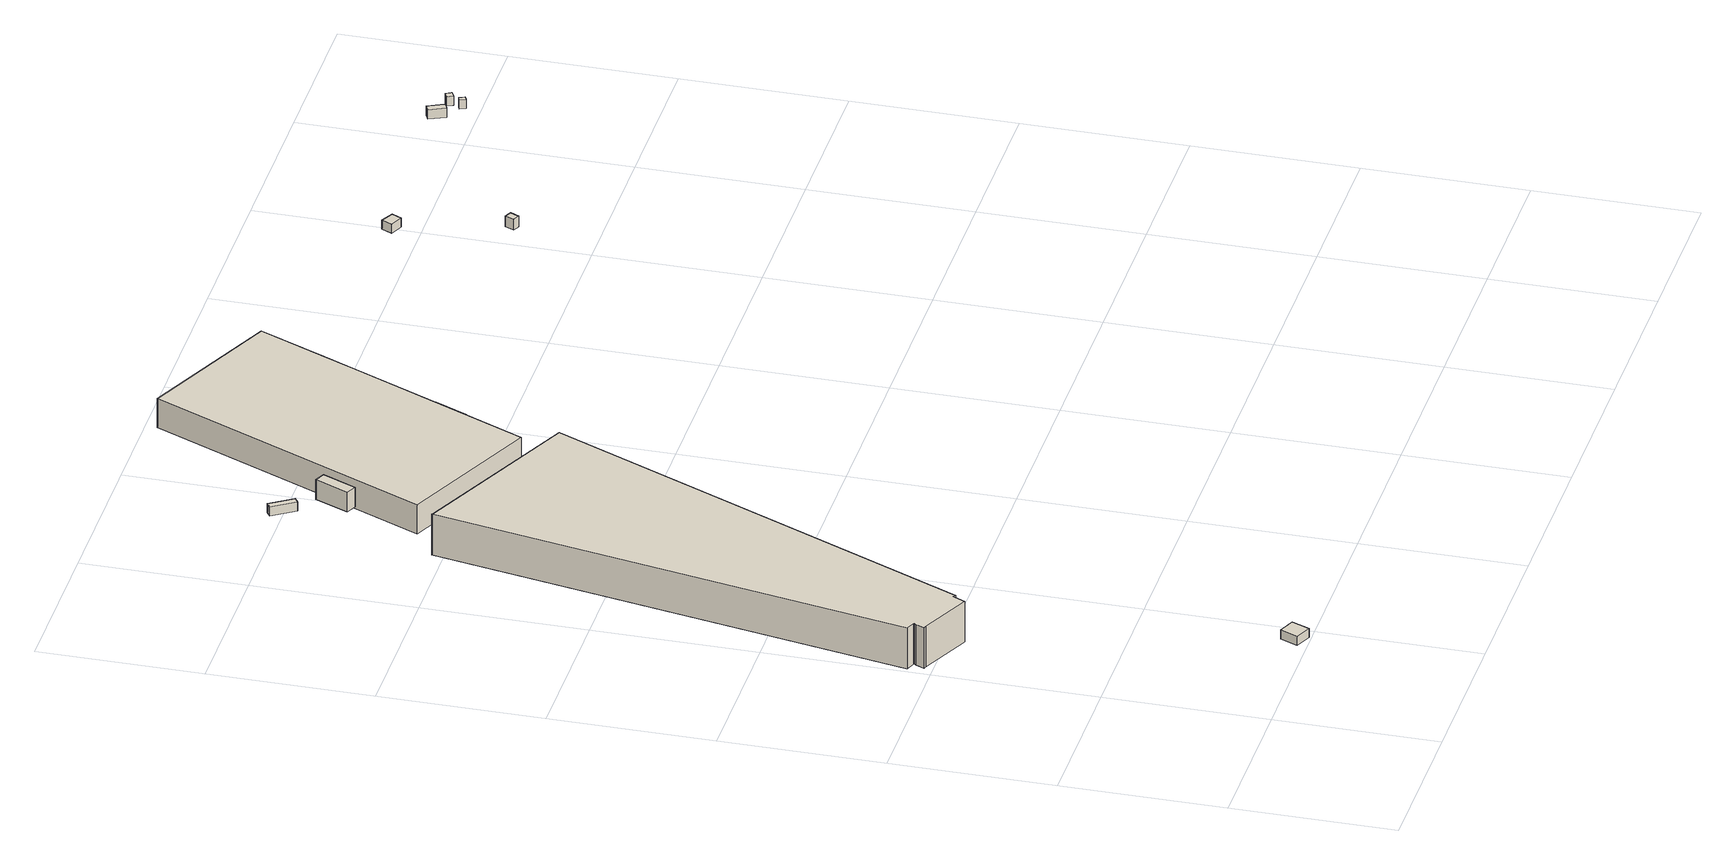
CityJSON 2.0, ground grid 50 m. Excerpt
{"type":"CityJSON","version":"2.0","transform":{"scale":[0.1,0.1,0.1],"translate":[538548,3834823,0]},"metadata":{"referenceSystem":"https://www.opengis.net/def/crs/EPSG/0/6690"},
"CityObjects":{
"building1":{"type":"Building","attributes":{"class":"3001","BuildingDetailAttribute.specifiedBuildingCoverageRate":0.6,"BuildingDetailAttribute.surveyYear":2017,"BuildingTsunamiRiskAttribute.description":"1","BuildingTsunamiRiskAttribute.rank":"2","BuildingTsunamiRiskAttribute.depth":1.91,"BuildingHighTideRiskAttribute.description":"1","BuildingHighTideRiskAttribute.rank":"3","BuildingHighTideRiskAttribute.depth":4.75,"BuildingIDAttribute.prefecture":"27","BuildingIDAttribute.city":"27104"},"geometry":[{"type":"Solid","lod":"1","boundaries":[[[[0,1,2,3]],[[2,4,5,3]],[[1,6,4,2]],[[0,7,6,1]],[[3,5,7,0]],[[4,6,7,5]]]]}]},
"building2":{"type":"Building","attributes":{"計測周辺長":381.43,"1/2500図郭":64,"区名":"此花区","町丁目名称":"梅町１丁目","街区番号":1,"class":"3001","usage":"431","measuredHeight":13.5,"storeysAboveGround":1,"BuildingDetailAttribute.buildingRoofEdgeArea":5875.74,"BuildingDetailAttribute.buildingStructureType":"610","BuildingDetailAttribute.buildingStructureOrgType":"2","BuildingDetailAttribute.detailedUsage":"1720","BuildingDetailAttribute.specifiedBuildingCoverageRate":0.6,"BuildingDetailAttribute.surveyYear":2017,"BuildingTsunamiRiskAttribute.description":"1","BuildingTsunamiRiskAttribute.rank":"2","BuildingTsunamiRiskAttribute.depth":2.02,"BuildingHighTideRiskAttribute.description":"1","BuildingHighTideRiskAttribute.rank":"3","BuildingHighTideRiskAttribute.depth":4.91,"BuildingIDAttribute.prefecture":"27","BuildingIDAttribute.city":"27104"},"geometry":[{"type":"Solid","lod":"1","boundaries":[[[[8,9,10,11,12,13,14,15,16,17,18,19]],[[18,20,21,19]],[[17,22,20,18]],[[16,23,22,17]],[[15,24,23,16]],[[14,25,24,15]],[[13,26,25,14]],[[12,27,26,13]],[[11,28,27,12]],[[10,29,28,11]],[[9,30,29,10]],[[8,31,30,9]],[[19,21,31,8]],[[20,22,23,24,25,26,27,28,29,30,31,21]]]]}]},
"building3":{"type":"Building","attributes":{"class":"3001","BuildingDetailAttribute.specifiedBuildingCoverageRate":0.6,"BuildingDetailAttribute.surveyYear":2017,"BuildingTsunamiRiskAttribute.description":"1","BuildingTsunamiRiskAttribute.rank":"2","BuildingTsunamiRiskAttribute.depth":2.47,"BuildingHighTideRiskAttribute.description":"1","BuildingHighTideRiskAttribute.rank":"4","BuildingHighTideRiskAttribute.depth":5.25,"BuildingIDAttribute.prefecture":"27","BuildingIDAttribute.city":"27104"},"geometry":[{"type":"Solid","lod":"1","boundaries":[[[[32,33,34,35]],[[34,36,37,35]],[[33,38,36,34]],[[32,39,38,33]],[[35,37,39,32]],[[36,38,39,37]]]]}]},
"building4":{"type":"Building","attributes":{"class":"3003","measuredHeight":6.6,"BuildingDetailAttribute.specifiedBuildingCoverageRate":0.6,"BuildingDetailAttribute.surveyYear":2017,"BuildingTsunamiRiskAttribute.description":"1","BuildingTsunamiRiskAttribute.rank":"2","BuildingTsunamiRiskAttribute.depth":2.04,"BuildingHighTideRiskAttribute.description":"1","BuildingHighTideRiskAttribute.rank":"3","BuildingHighTideRiskAttribute.depth":4.82,"BuildingIDAttribute.prefecture":"27","BuildingIDAttribute.city":"27104"},"geometry":[{"type":"Solid","lod":"1","boundaries":[[[[40,41,42,43]],[[42,44,45,43]],[[41,46,44,42]],[[40,47,46,41]],[[43,45,47,40]],[[44,46,47,45]]]]}]},
"building5":{"type":"Building","attributes":{"計測周辺長":283.78,"1/2500図郭":64,"区名":"此花区","町丁目名称":"梅町１丁目","街区番号":1,"class":"3001","usage":"431","measuredHeight":9.5,"storeysAboveGround":1,"BuildingDetailAttribute.buildingRoofEdgeArea":4489.36,"BuildingDetailAttribute.buildingStructureType":"610","BuildingDetailAttribute.buildingStructureOrgType":"2","BuildingDetailAttribute.detailedUsage":"1720","BuildingDetailAttribute.specifiedBuildingCoverageRate":0.6,"BuildingDetailAttribute.surveyYear":2017,"BuildingTsunamiRiskAttribute.description":"1","BuildingTsunamiRiskAttribute.rank":"2","BuildingTsunamiRiskAttribute.depth":2.46,"BuildingHighTideRiskAttribute.description":"1","BuildingHighTideRiskAttribute.rank":"4","BuildingHighTideRiskAttribute.depth":5.14,"BuildingIDAttribute.prefecture":"27","BuildingIDAttribute.city":"27104"},"geometry":[{"type":"Solid","lod":"1","boundaries":[[[[48,49,50,51,52,53,54,55]],[[54,56,57,55]],[[53,58,56,54]],[[52,59,58,53]],[[51,60,59,52]],[[50,61,60,51]],[[49,62,61,50]],[[48,63,62,49]],[[55,57,63,48]],[[56,58,59,60,61,62,63,57]]]]}]},
"building6":{"type":"Building","attributes":{"class":"3003","measuredHeight":6.5,"BuildingDetailAttribute.specifiedBuildingCoverageRate":0.6,"BuildingDetailAttribute.surveyYear":2017,"BuildingTsunamiRiskAttribute.description":"1","BuildingTsunamiRiskAttribute.rank":"2","BuildingTsunamiRiskAttribute.depth":2.4,"BuildingHighTideRiskAttribute.description":"1","BuildingHighTideRiskAttribute.rank":"4","BuildingHighTideRiskAttribute.depth":5.19,"BuildingIDAttribute.prefecture":"27","BuildingIDAttribute.city":"27104"},"geometry":[{"type":"Solid","lod":"1","boundaries":[[[[64,65,66,67]],[[66,68,69,67]],[[65,70,68,66]],[[64,71,70,65]],[[67,69,71,64]],[[68,70,71,69]]]]}]},
"building7":{"type":"Building","attributes":{"class":"3003","measuredHeight":6.4,"BuildingDetailAttribute.specifiedBuildingCoverageRate":0.6,"BuildingDetailAttribute.surveyYear":2017,"BuildingTsunamiRiskAttribute.description":"1","BuildingTsunamiRiskAttribute.rank":"2","BuildingTsunamiRiskAttribute.depth":2.55,"BuildingHighTideRiskAttribute.description":"1","BuildingHighTideRiskAttribute.rank":"4","BuildingHighTideRiskAttribute.depth":5.33,"BuildingIDAttribute.prefecture":"27","BuildingIDAttribute.city":"27104"},"geometry":[{"type":"Solid","lod":"1","boundaries":[[[[72,73,74,75]],[[74,76,77,75]],[[73,78,76,74]],[[72,79,78,73]],[[75,77,79,72]],[[76,78,79,77]]]]}]},
"building8":{"type":"Building","attributes":{"class":"3001","measuredHeight":3.4,"BuildingDetailAttribute.specifiedBuildingCoverageRate":0.6,"BuildingDetailAttribute.surveyYear":2017,"BuildingIDAttribute.prefecture":"27","BuildingIDAttribute.city":"27104"},"geometry":[{"type":"Solid","lod":"1","boundaries":[[[[80,81,82,83]],[[82,84,85,83]],[[81,86,84,82]],[[80,87,86,81]],[[83,85,87,80]],[[84,86,87,85]]]]}]},
"building9":{"type":"Building","attributes":{"class":"3001","BuildingDetailAttribute.specifiedBuildingCoverageRate":0.6,"BuildingDetailAttribute.surveyYear":2017,"BuildingTsunamiRiskAttribute.description":"1","BuildingTsunamiRiskAttribute.rank":"2","BuildingTsunamiRiskAttribute.depth":1.06,"BuildingHighTideRiskAttribute.description":"1","BuildingHighTideRiskAttribute.rank":"3","BuildingHighTideRiskAttribute.depth":3.8,"BuildingIDAttribute.prefecture":"27","BuildingIDAttribute.city":"27104"},"geometry":[{"type":"Solid","lod":"1","boundaries":[[[[88,89,90,91]],[[90,92,93,91]],[[89,94,92,90]],[[88,95,94,89]],[[91,93,95,88]],[[92,94,95,93]]]]}]},
"building10":{"type":"Building","attributes":{"class":"3001","measuredHeight":3.1,"BuildingDetailAttribute.specifiedBuildingCoverageRate":0.6,"BuildingDetailAttribute.surveyYear":2017,"BuildingTsunamiRiskAttribute.description":"1","BuildingTsunamiRiskAttribute.rank":"2","BuildingTsunamiRiskAttribute.depth":0.75,"BuildingHighTideRiskAttribute.description":"1","BuildingHighTideRiskAttribute.rank":"3","BuildingHighTideRiskAttribute.depth":3.51,"BuildingIDAttribute.prefecture":"27","BuildingIDAttribute.city":"27104"},"geometry":[{"type":"Solid","lod":"1","boundaries":[[[[96,97,98,99]],[[98,100,101,99]],[[97,102,100,98]],[[96,103,102,97]],[[99,101,103,96]],[[100,102,103,101]]]]}]},
"building11":{"type":"Building","attributes":{"class":"3001","BuildingDetailAttribute.specifiedBuildingCoverageRate":0.6,"BuildingDetailAttribute.surveyYear":2017,"BuildingTsunamiRiskAttribute.description":"1","BuildingTsunamiRiskAttribute.rank":"2","BuildingTsunamiRiskAttribute.depth":1.05,"BuildingHighTideRiskAttribute.description":"1","BuildingHighTideRiskAttribute.rank":"3","BuildingHighTideRiskAttribute.depth":3.83,"BuildingIDAttribute.prefecture":"27","BuildingIDAttribute.city":"27104"},"geometry":[{"type":"Solid","lod":"1","boundaries":[[[[104,105,106,107]],[[106,108,109,107]],[[105,110,108,106]],[[104,111,110,105]],[[107,109,111,104]],[[108,110,111,109]]]]}]},
"building12":{"type":"Building","attributes":{"class":"3001","BuildingDetailAttribute.specifiedBuildingCoverageRate":0.6,"BuildingDetailAttribute.surveyYear":2017,"BuildingTsunamiRiskAttribute.description":"1","BuildingTsunamiRiskAttribute.rank":"2","BuildingTsunamiRiskAttribute.depth":1.05,"BuildingHighTideRiskAttribute.description":"1","BuildingHighTideRiskAttribute.rank":"3","BuildingHighTideRiskAttribute.depth":3.83,"BuildingIDAttribute.prefecture":"27","BuildingIDAttribute.city":"27104"},"geometry":[{"type":"Solid","lod":"1","boundaries":[[[[112,113,114,115]],[[114,116,117,115]],[[113,118,116,114]],[[112,119,118,113]],[[115,117,119,112]],[[116,118,119,117]]]]}]}
},
"vertices":[
[405,27,14],[429,82,14],[480,61,14],[456,5,14],[480,61,44],[456,5,44],[429,82,44],[405,27,44],
[810,2294,13],[218,981,13],[211,986,13],[193,948,13],[33,1022,13],[23,1024,13],[37,1052,13],[40,1057,13],[37,1059,13],[10,1071,13],[285,2534,13],[290,2531,13],[285,2534,148],[290,2531,148],[10,1071,148],[37,1059,148],[40,1057,148],[37,1052,148],[23,1024,148],[33,1022,148],[193,948,148],[211,986,148],[218,981,148],[810,2294,148],
[380,3034,12],[397,3045,12],[443,2975,12],[426,2964,12],[443,2975,42],[426,2964,42],[397,3045,42],[380,3034,42],
[455,2825,13],[500,2929,13],[533,2915,13],[487,2811,13],[533,2915,78],[487,2811,78],[500,2929,78],[455,2825,78],
[1076,2958,7],[968,2719,7],[923,2619,7],[829,2410,7],[395,2605,7],[781,3465,7],[1215,3270,7],[1122,3062,7],[1215,3270,103],[1122,3062,103],[781,3465,103],[395,2605,103],[829,2410,103],[923,2619,103],[968,2719,103],[1076,2958,103],
[1001,2705,11],[957,2604,11],[923,2619,11],[968,2719,11],[923,2619,76],[968,2719,76],[957,2604,76],[1001,2705,76],
[1151,3049,11],[1105,2945,11],[1076,2958,11],[1122,3062,11],[1076,2958,75],[1122,3062,75],[1105,2945,75],[1151,3049,75],
[2063,2745,19],[2075,2773,19],[2097,2763,19],[2084,2736,19],[2097,2763,54],[2084,2736,54],[2075,2773,54],[2063,2745,54],
[1954,3075,23],[1969,3108,23],[2009,3088,23],[1994,3058,23],[2009,3088,53],[1994,3058,53],[1969,3108,53],[1954,3075,53],
[2584,3130,25],[2604,3139,25],[2627,3089,25],[2607,3079,25],[2627,3089,56],[2607,3079,56],[2604,3139,56],[2584,3130,56],
[2660,3056,25],[2674,3061,25],[2681,3044,25],[2667,3038,25],[2681,3044,55],[2667,3038,55],[2674,3061,55],[2660,3056,55],
[2669,3095,24],[2688,3104,24],[2697,3087,24],[2678,3077,24],[2697,3087,54],[2678,3077,54],[2688,3104,54],[2669,3095,54]
]}
